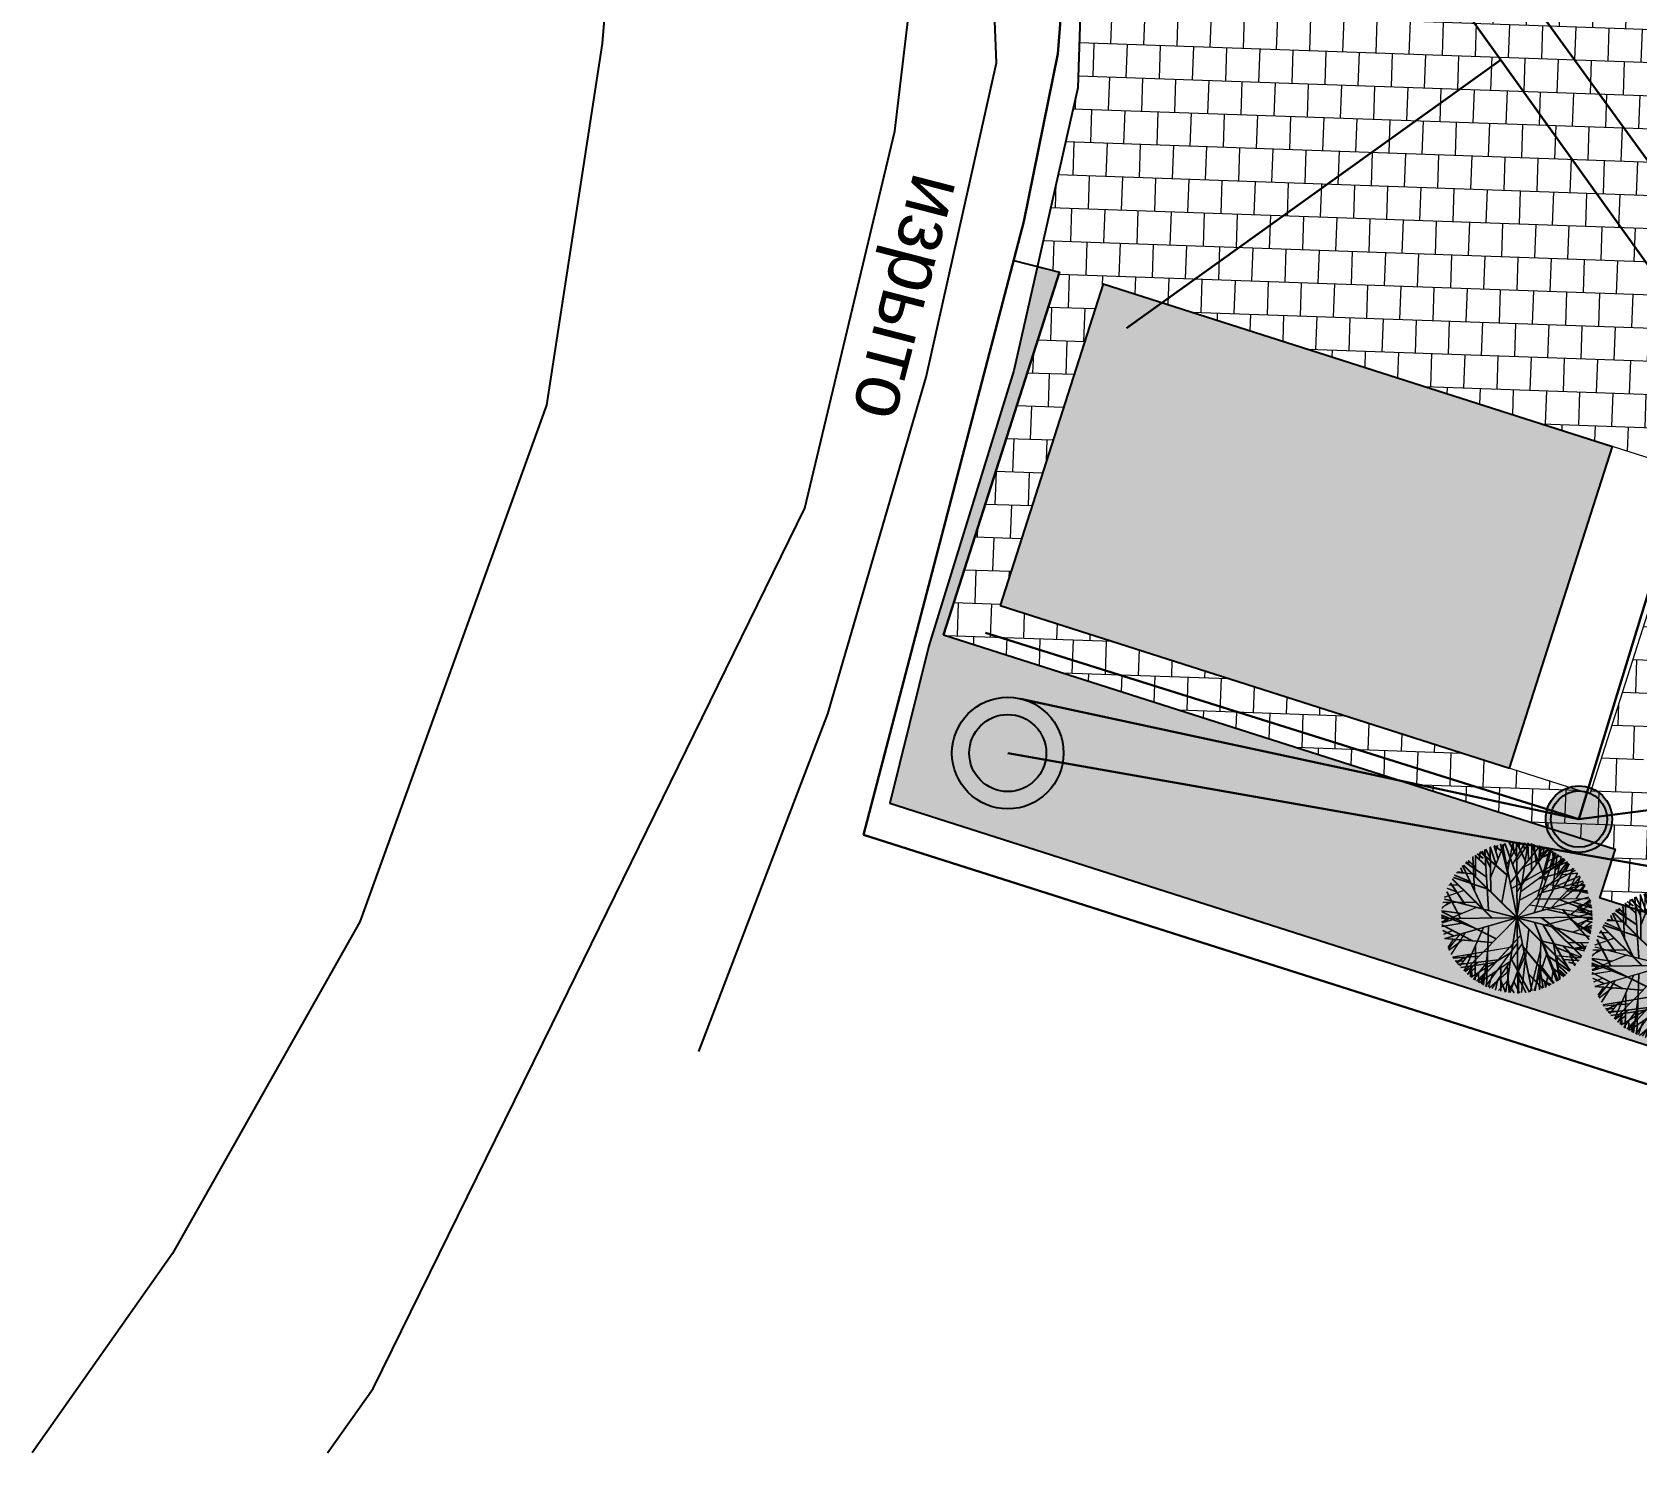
# Model space of a CAD drawing. Header units: millimetres. Extents: x -1042495 to -977915, y 3191218 to 3280168.
# Drawn here: x -1042495 to -1013985, y 3191218 to 3216455 of the extents above; entities that cross this region are included whole.
import ezdxf

# ---------------------------------------------------------------- set-up
doc = ezdxf.new("R2010")
doc.units = ezdxf.units.MM
doc.layers.get('0').update_dxf_attribs({"lineweight": 15})
for name, color, linetype in [('000 Граница', 6, 'Continuous'), ('000 Дом', 7, 'Continuous'), ('000 дорожки', 7, 'Continuous'), ('000 Привязки', 1, 'Continuous'), ('10_Границы покрытий и угодий', 7, 'Continuous'), ('_Септик', 72, 'Continuous'), ('p', 7, 'Continuous'), ('подпорная стенка', 251, 'Continuous')]:
    doc.layers.add(name, color=color, linetype=linetype)
for name, color, linetype, lineweight in [('_ВК_В1', 5, 'B1', 30), ('_ВК_К1', 18, 'g5_122_kb', 30), ('_ВК_К1(очищ)', 14, 'Канализация быт очищенного стока', 30), ('_ВК_К2(Ливневая)', 32, 'Канализация дожд очищенного стока', 30), ('_Кабель 0.4', 1, 'g5_119_3', 30), ('A-WALL', 113, 'Continuous', 18), ('деревья', 118, 'Continuous', 0), ('мощение', 251, 'Continuous', 0)]:
    doc.layers.add(name, color=color, linetype=linetype, lineweight=lineweight)
doc.layers.add('газон', color=7, linetype='Continuous', true_color=0xe4edc9)
doc.layers.add('кустарники лиственные', color=7, linetype='Continuous', lineweight=20, true_color=0x455c00)
doc.styles.add('LIKE11', font='bm431.shx')
doc.styles.add('Line_GUGK', font='')
doc.styles.get('Line_GUGK').set_extended_font_data('Bm431', italic=True)
doc.linetypes.add('B1', pattern='A,12.5,-3,["В1",Standard,S=2,R=0,X=-2,Y=-1],-2.5', length=18)
doc.linetypes.add('g5_119_3', pattern='A,4,-1,[31,GUGK_2005.shx,S=0.1,R=0,X=0,Y=0],4,[31,GUGK_2005.shx,S=0.1,R=180,X=0,Y=0],-1', length=10)
doc.linetypes.add('g5_122_kb', pattern='A,1,-1,1.5,-0.4,["Кб",Line_GUGK,S=1,R=0,X=0,Y=-0.5],-2.4,1.5,-1,4,-1,4,-1,3', length=21.8)
doc.linetypes.add('Канализация быт очищенного стока', pattern='A,10,-2,["К1-1",Standard,S=1.75,R=0,X=-1,Y=-1],-5', length=17)
doc.linetypes.add('Канализация дожд очищенного стока', pattern='A,10,-2,["К2-1",Standard,S=1.75,R=0,X=-1,Y=-1],-6', length=18)

# ---------------------------------------------------------------- blocks, each defined once
blk = doc.blocks.new('A$C2C27039E')
at = {"layer": '000 Дом'}
for p, q in [((-5715, 1826), (-2824, 10876)), ((-5715, 1826), (-2824, 10876)), ((2892, 9049), (-2824, 10876)), ((0, 0), (2892, 9049)), ((-5715, 1826), (0, 0))]:
    blk.add_line(p, q, dxfattribs=at)
blk = doc.blocks.new('й3')
at = {"layer": 'деревья', "lineweight": 0}
for p, q in [((-312, 511), (-2, 202)), ((-281, 529), (-113, 415)), ((-264, 466), (-263, 538)), ((-212, 483), (-237, 552)), ((-220, 421), (-166, 576)), ((-212, 558), (0, 450)), ((160, 572), (-160, -572)), ((-153, 574), (153, -574)), ((-135, 507), (-91, 592)), ((-125, 549), (-80, 595)), ((-124, 321), (-125, 588)), ((-85, 319), (30, 599)), ((-36, 440), (-58, 599)), ((-53, 597), (165, 168)), ((89, 318), (-23, 599)), ((24, 549), (-14, 599)), ((0, 600), (0, -600)), ((5, 486), (37, 597)), ((42, 439), (66, 598)), ((183, 355), (54, 597)), ((98, 516), (128, 586)), ((141, 505), (99, 590)), ((288, 525), (118, 413)), ((128, 458), (244, 549)), ((197, 195), (163, 576)), ((170, 511), (232, 552)), ((177, 437), (255, 543)), ((308, 514), (232, 39)), ((-439, 364), (-444, 403)), ((-397, 343), (-442, 404)), ((-327, 243), (-440, 405)), ((420, -420), (-420, 420)), ((420, 420), (-420, -420)), ((-70, 268), (-417, 430)), ((-402, 446), (-365, 432)), ((-370, 470), (-352, 355)), ((-357, 404), (-361, 477)), ((-289, 372), (-342, 493)), ((-326, 504), (-233, 236)), ((73, 267), (422, 425)), ((290, 390), (381, 461)), ((293, 369), (348, 488)), ((317, 509), (302, 306)), ((311, 425), (359, 482)), ((335, 152), (371, 468)), ((343, 430), (341, 493)), ((352, 311), (426, 416)), ((357, 180), (395, 450)), ((362, 399), (367, 473)), ((383, 359), (448, 398)), ((401, 338), (447, 399)), ((-532, 274), (-402, 209)), ((-463, 296), (-526, 288)), ((-324, 62), (-526, 287)), ((-511, 312), (-478, 266)), ((-499, 328), (-328, 328)), ((-418, 248), (-498, 331)), ((-216, 336), (-489, 346)), ((-458, 382), (-405, 330)), ((140, -27), (508, 315)), ((220, 333), (494, 340)), ((234, 233), (533, 274)), ((274, 42), (472, 370)), ((349, 60), (514, 302)), ((362, 251), (489, 351)), ((371, 371), (466, 376)), ((393, 368), (471, 366)), ((400, 248), (526, 288)), ((421, 243), (502, 325)), ((439, 313), (512, 309)), ((467, 291), (529, 281)), ((-323, 206), (-592, 93)), ((-533, 163), (-578, 149)), ((-515, 99), (-573, 175)), ((-571, 179), (-470, 148)), ((-412, 158), (-565, 208)), ((-560, 209), (-208, 209)), ((-548, 245), (-477, 211)), ((-543, 253), (-63, 227)), ((546, 246), (65, 226)), ((208, -38), (560, 203)), ((544, 254), (209, 3)), ((385, 134), (582, 136)), ((555, 225), (424, 69)), ((441, 197), (549, 234)), ((472, 243), (539, 253)), ((474, 145), (590, 98)), ((497, 78), (576, 150)), ((502, 160), (574, 178)), ((-527, 19), (-600, 26)), ((-600, 0), (600, 0)), ((-599, -24), (-423, 79)), ((-554, 30), (-598, 21)), ((-597, 28), (-120, 121)), ((-486, -5), (-596, 56)), ((-423, 30), (-595, -68)), ((-592, 92), (-233, -36)), ((-587, 127), (-360, 75)), ((587, 92), (-587, -92)), ((-583, 112), (583, -112)), ((-272, 53), (-569, -189)), ((-546, -247), (-203, 1)), ((-464, -379), (-232, 42)), ((279, -51), (597, 60)), ((294, -67), (595, 71)), ((326, 51), (592, -92)), ((382, 82), (594, 68)), ((452, 8), (596, -64)), ((511, 29), (598, -14)), ((518, 81), (598, 29)), ((-453, -71), (-598, -4)), ((-557, -23), (-597, -27)), ((-597, -49), (-543, -67)), ((-461, -98), (-592, -94)), ((-453, -1), (-590, -101)), ((-518, -146), (-587, -118)), ((-585, -123), (-365, -116)), ((-285, -232), (-585, -123)), ((-280, -46), (-541, -258)), ((-397, -48), (-524, -290)), ((-208, -34), (-458, -380)), ((-141, -22), (-372, -468)), ((-101, -101), (-25, -597)), ((93, -92), (596, -28)), ((526, -286), (232, -45)), ((264, -184), (589, -98)), ((441, -10), (602, -4)), ((450, -86), (564, -198)), ((-422, -160), (-583, -141)), ((-571, -184), (-453, -180)), ((-471, -200), (-567, -189)), ((-436, -177), (-562, -196)), ((-482, -208), (-556, -223)), ((-527, -182), (-555, -220)), ((-505, -187), (-537, -258)), ((-332, -207), (-535, -265)), ((-532, -274), (-168, -166)), ((-38, -137), (-508, -315)), ((-472, -193), (-502, -263)), ((-442, -241), (-491, -336)), ((-360, -225), (-441, -405)), ((-58, -203), (-431, -411)), ((-308, -174), (-382, -458)), ((-199, -202), (-286, -527)), ((-148, -150), (-147, -577)), ((22, -598), (-63, -228)), ((-29, -598), (60, -228)), ((0, -191), (258, -538)), ((37, -138), (504, -321)), ((56, -204), (426, -416)), ((511, -313), (113, -168)), ((186, -186), (267, -534)), ((188, -186), (574, -173)), ((283, -235), (583, -131)), ((430, -415), (301, -236)), ((382, -182), (524, -290)), ((388, -171), (583, -137)), ((433, -182), (560, -203)), ((459, -159), (542, -254)), ((459, -241), (556, -223)), ((502, -194), (534, -265)), ((511, -215), (556, -221)), ((532, -167), (572, -176)), ((-397, -296), (-522, -291)), ((-405, -269), (-514, -305)), ((-389, -290), (-514, -306)), ((-209, -286), (-499, -326)), ((-465, -302), (-495, -335)), ((-468, -289), (-487, -348)), ((-324, -324), (-481, -356)), ((-428, -314), (-467, -370)), ((-437, -347), (-467, -374)), ((-373, -307), (-454, -387)), ((-348, -334), (-438, -406)), ((-247, -378), (-388, -457)), ((-340, -360), (-350, -485)), ((-244, -305), (-326, -501)), ((-78, -273), (-319, -507)), ((-147, -362), (-277, -529)), ((-264, -256), (-191, -566)), ((-147, -322), (-39, -595)), ((-62, -362), (179, -570)), ((75, -274), (313, -511)), ((205, -288), (495, -332)), ((228, -365), (353, -484)), ((240, -308), (319, -505)), ((304, -302), (324, -500)), ((315, -313), (496, -333)), ((336, -364), (344, -489)), ((369, -312), (449, -393)), ((473, -369), (403, -274)), ((415, -326), (461, -381)), ((424, -320), (462, -376)), ((425, -282), (500, -268)), ((446, -334), (494, -335)), ((-362, -389), (-422, -420)), ((-291, -411), (-391, -449)), ((-263, -439), (-347, -487)), ((-245, -479), (-319, -503)), ((-226, -412), (-260, -536)), ((-257, -541), (-214, -503)), ((-254, -444), (-254, -541)), ((-147, -473), (-250, -543)), ((-226, -392), (-209, -561)), ((-215, -455), (-199, -561)), ((-209, -401), (-208, -562)), ((-20, -424), (-137, -583)), ((-127, -586), (-72, -482)), ((-123, -442), (-74, -594)), ((-85, -475), (-115, -586)), ((-70, -505), (-24, -566)), ((-62, -482), (-14, -598)), ((56, -482), (7, -599)), ((14, -424), (130, -584)), ((63, -506), (17, -567)), ((59, -466), (105, -586)), ((119, -588), (66, -483)), ((118, -443), (67, -595)), ((203, -403), (201, -565)), ((250, -544), (208, -506)), ((248, -448), (230, -550)), ((248, -448), (247, -544)), ((286, -414), (386, -454)), ((376, -467), (360, -411)), ((-107, -547), (-88, -591)), ((-88, -551), (-97, -590)), ((-64, -527), (-94, -588)), ((-35, -553), (-49, -596)), ((28, -554), (42, -597)), ((84, -532), (38, -595)), ((100, -548), (80, -592)), ((81, -552), (89, -591))]:
    blk.add_line(p, q, dxfattribs=at)
blk = doc.blocks.new('A$C4F844F8D')
at = {"layer": 'кустарники лиственные', "xscale": -2.232502272000008, "yscale": 2.232502272, "zscale": 2.232502272, "rotation": 90.52186044708989}
for p in [(-16926, 6940), (-14258, 6092)]:
    blk.add_blockref('й3', p, dxfattribs=at)
blk = doc.blocks.new('*U38')
h = blk.add_hatch(color=256)
h.paths.add_polyline_path([(-0.59, 0, 1), (0.59, 0, 1)])
h.paths.add_polyline_path([(0.5, 0, -1), (-0.5, 0, -1)], flags=16)
h = blk.add_hatch(color=255)
edge = h.paths.add_edge_path()
edge.add_arc((0, 0), 0.5, 0, 360)
at = {"lineweight": -3}
for radius in [0.59, 0.5]:
    blk.add_circle((0, 0), radius, dxfattribs=at)

msp = doc.modelspace()

# ---------------------------------------------------------------- hatches: boundary and pattern name
at = {"layer": '000 Привязки', "linetype": 'ByBlock', "true_color": 0x636466}
h = msp.add_hatch(color=251, dxfattribs=at)
h.dxf.hatch_style = 1
h.paths.add_polyline_path([(-1014421, 3209094), (-1023470, 3211985), (-1025296, 3206270), (-1016247, 3203378)])
at = {"layer": '_Септик', "true_color": 0x139b48}
h = msp.add_hatch(color=114, dxfattribs=at)
h.dxf.hatch_style = 1
edge = h.paths.add_edge_path()
edge.add_arc((-1018839, 3231346), 684, 0, 360)
edge = h.paths.add_edge_path()
edge.add_arc((-1025162, 3203649), 684, 0, 360)
at = {"layer": 'газон', "true_color": 0x727430}
h = msp.add_hatch(color=67, dxfattribs=at)
h.dxf.hatch_style = 1
h.paths.add_polyline_path([(-991745, 3211104), (-994012, 3213910, 0.004468), (-994163, 3214111), (-999358, 3197785), (-1003921, 3199244), (-1004379, 3197812), (-1014648, 3201080), (-1014374, 3201940), (-1026302, 3205751), (-1024245, 3212188), (-1024639, 3212291), (-1025057, 3210444), (-1026565, 3205551), (-1027258, 3202759), (-999186, 3193789)])
at = {"layer": 'мощение'}
h = msp.add_hatch(dxfattribs=at)
h.set_pattern_fill('AR-B88', scale=2.9, angle=358)
edge = h.paths.add_edge_path()
edge.add_line((-1010024, 3215612), (-1006688, 3214551))
edge.add_line((-1006688, 3214551), (-1007052, 3213407))
edge.add_line((-1007052, 3213407), (-1001335, 3211588))
edge.add_line((-1001335, 3211588), (-1001092, 3212350))
edge.add_line((-1001092, 3212350), (-997566, 3211228))
edge.add_line((-997566, 3211228), (-996423, 3210864))
edge.add_line((-996423, 3210864), (-997120, 3208672))
edge.add_line((-997120, 3208672), (-998264, 3209036))
edge.add_line((-998264, 3209036), (-998772, 3207440))
edge.add_line((-998772, 3207440), (-1001372, 3199269))
edge.add_line((-1001372, 3199269), (-1004707, 3200330))
edge.add_line((-1004707, 3200330), (-1005011, 3199377))
edge.add_line((-1005011, 3199377), (-1005405, 3198139))
edge.add_line((-1005405, 3198139), (-1004379, 3197812))
edge.add_line((-1004379, 3197812), (-1003921, 3199244))
edge.add_line((-1003921, 3199244), (-999358, 3197785))
edge.add_line((-999358, 3197785), (-994163, 3214111))
edge.add_arc((-1005337, 3205577), 14060, 37.3696, 48.6796)
edge.add_arc((-1133141, 2787763), 449775, 72.25429, 72.43989)
edge.add_arc((-999417, 3210021), 6849, 73.2337, 92.05)
edge.add_arc((-1001195, 3255425), 38589, 268.1913, 272.2758, ccw=False)
edge.add_arc((-1002738, 3228308), 11459, 263.8428, 271.6249, ccw=False)
edge.add_arc((-1002500, 3227790), 10973, 247.6792, 262.3208, ccw=False)
edge.add_arc((-1030329, 3152455), 69346, 70.04978, 72.08883)
edge.add_arc((-1015795, 3194164), 25208, 74.3673, 78.932)
edge.add_arc((-1014140, 3202907), 16310, 78.7414, 92.5487)
edge.add_arc((-999698, 3269112), 52164, 250.6319, 253.0968, ccw=False)
edge.add_arc((-1023962, 3209574), 12455, 55.9997, 88.818)
edge.add_line((-1023706, 3222027), (-1023920, 3215467))
edge.add_line((-1023920, 3215467), (-1024639, 3212291))
edge.add_line((-1024639, 3212291), (-1024245, 3212188))
edge.add_line((-1024245, 3212188), (-1026302, 3205751))
edge.add_line((-1026302, 3205751), (-1014374, 3201940))
edge.add_line((-1014374, 3201940), (-1014648, 3201080))
edge.add_line((-1014648, 3201080), (-1009598, 3199473))
edge.add_line((-1009598, 3199473), (-1009203, 3200712))
edge.add_line((-1009203, 3200712), (-1010919, 3201257))
edge.add_line((-1010919, 3201257), (-1010615, 3202210))
edge.add_line((-1010615, 3202210), (-1013951, 3203272))
edge.add_line((-1013951, 3203272), (-1010387, 3214468))
edge.add_line((-1010387, 3214468), (-1010024, 3215612))
h.paths.add_polyline_path([(-1014421, 3209094), (-1012992, 3208637), (-1014818, 3202922), (-1025296, 3206270), (-1023470, 3211985)], flags=16)
at = {"layer": 'подпорная стенка', "linetype": 'Continuous'}
h = msp.add_hatch(dxfattribs=at)
h.set_pattern_fill('ANSI32', color=5, scale=4.4, angle=358)
h.paths.add_polyline_path([(-1016998, 3219900, 0.039694), (-1014635, 3219210, -0.056775), (-1010956, 3218904, -0.01992), (-1009002, 3218440, -0.008897), (-1006668, 3217640, 0.063973), (-1003967, 3216916, 0.033969), (-1002413, 3216854, 0.017527), (-999708, 3216864, -0.083972), (-997442, 3216579, -0.00081), (-996053, 3216137, -0.053869), (-994012, 3213910), (-991745, 3211104), (-991611, 3211416), (-993774, 3214093, 0.054849), (-995903, 3216404, 0.000846), (-997353, 3216865, 0.084025), (-999720, 3217163, -0.017582), (-1002412, 3217154, -0.03408), (-1003930, 3217214, -0.064024), (-1006559, 3217919, 0.008941), (-1008915, 3218727, 0.019974), (-1010897, 3219198, 0.05953), (-1014827, 3219503, -0.010325), (-1016862, 3220170, 0.143336), (-1023696, 3222327), (-1023706, 3222027, -0.144184)])

# ---------------------------------------------------------------- linework, layer by layer
at = {"layer": '000 Граница'}
msp.add_lwpolyline([(-1033142, 3244724), (-1001308, 3279314), (-989147, 3275034), (-980318, 3271336), (-978370, 3252100), (-985643, 3228982), (-1025267, 3230354), (-1023687, 3222588), (-1023920, 3215467), (-1025057, 3210444), (-1026565, 3205551), (-1027258, 3202759), (-999186, 3193789), (-989700, 3215862), (-985643, 3228982)], dxfattribs=at)
msp.add_lwpolyline([(-1033142, 3244724), (-1001308, 3279314), (-989147, 3275034), (-980318, 3271336), (-978370, 3252100), (-985643, 3228982), (-1025267, 3230354), (-1023687, 3222588), (-1023920, 3215467), (-1025057, 3210444), (-1026565, 3205551), (-1027258, 3202759), (-999186, 3193789), (-989700, 3215862), (-985643, 3228982)], dxfattribs=at)
at = {"layer": '000 дорожки'}
for points in [[(-1025055, 3212400), (-1024245, 3212188), (-1026302, 3205751), (-1014374, 3201940), (-1014648, 3201080)], [(-1026302, 3205751), (-1024245, 3212188)], [(-1004379, 3197812), (-1014648, 3201080)]]:
    msp.add_lwpolyline(points, dxfattribs=at)
at = {"layer": '10_Границы покрытий и угодий'}
for points in [[(-1030648, 3198348), (-1028358, 3204344), (-1026609, 3210326), (-1025360, 3215907), (-1025621, 3222412), (-1025635, 3222830), (-1026206, 3228232), (-1025335, 3229515), (-1025365, 3231113), (-1026188, 3233911), (-1027416, 3234437), (-1029495, 3237684), (-1031886, 3241353), (-1036211, 3245908)], [(-1037246, 3191218), (-1036437, 3192363), (-1033258, 3198831), (-1028770, 3207998), (-1027166, 3214698), (-1026693, 3218691), (-1026946, 3223597), (-1027741, 3227970), (-1028653, 3231338), (-1030021, 3235753), (-1032218, 3239919), (-1036354, 3244606)], [(-1040265, 3240951), (-1036102, 3236534), (-1033890, 3232456), (-1033009, 3229319), (-1032085, 3223207), (-1032108, 3219423), (-1032369, 3216254), (-1033354, 3209829), (-1036675, 3200650), (-1040000, 3194758), (-1042495, 3191218)]]:
    msp.add_lwpolyline(points, dxfattribs=at)
at = {"layer": '_ВК_В1', "linetype": 'B1'}
msp.add_line((-1026510, 3230062), (-1010604, 3207871), dxfattribs=at)
msp.add_lwpolyline([(-1023055, 3211194), (-1016403, 3215961)], dxfattribs=at)
at = {"layer": '_ВК_К1'}
msp.add_lwpolyline([(-1025162, 3203649), (-1010077, 3200990)], dxfattribs=at)
at = {"layer": '_ВК_К1(очищ)'}
msp.add_lwpolyline([(-1024933, 3204613), (-1015015, 3202475)], dxfattribs=at)
at = {"layer": '_ВК_К2(Ливневая)'}
for points in [[(-1012202, 3233617), (-1010853, 3216044), (-1015015, 3202475)], [(-1025559, 3205783), (-1015015, 3202475)], [(-1015015, 3202475), (-1013552, 3202664)]]:
    msp.add_lwpolyline(points, dxfattribs=at)
at = {"layer": '_Кабель 0.4'}
msp.add_lwpolyline([(-1024490, 3228897), (-1010566, 3209726), (-1009072, 3209160)], dxfattribs=at)
at = {"layer": '_Септик'}
for radius in [991, 684]:
    msp.add_circle((-1025162, 3203649), radius, dxfattribs=at)
at = {"layer": 'A-WALL'}
msp.add_lwpolyline([(-1025296, 3206270), (-1014818, 3202922), (-1012992, 3208637), (-1023470, 3211985)], close=True, dxfattribs=at)
at = {"layer": 'p', "color": 5, "linetype": 'Continuous', "lineweight": 30}
msp.add_lwpolyline([(-1027725, 3202198), (-1024875, 3213088), (-1024275, 3216068), (-1024045, 3218928), (-1023975, 3221898), (-1024655, 3226668), (-1025675, 3230368), (-985235, 3228968), (-989365, 3215728), (-999255, 3193138)], close=True, dxfattribs=at)

# ---------------------------------------------------------------- block references
msp.add_blockref('A$C4F844F8D', (-999192, 3193783))
at = {"rotation": 270}
msp.add_blockref('A$C2C27039E', (-1025296, 3206270), dxfattribs=at)
at = {"layer": '_ВК_К2(Ливневая)', "xscale": 1000, "yscale": 1000, "zscale": 1000}
msp.add_blockref('*U38', (-1015015, 3202475), dxfattribs=at)
at = {"layer": 'кустарники лиственные', "xscale": -2.232502272000008, "yscale": 2.232502272, "zscale": 2.232502272, "rotation": 90.52186044708989}
for p in [(-1016112, 3200728), (-1013444, 3199880)]:
    msp.add_blockref('й3', p, dxfattribs=at)

# ---------------------------------------------------------------- texts
at = {"layer": '10_Границы покрытий и угодий', "color": 7, "linetype": 'Continuous', "lineweight": 15, "style": 'LIKE11'}
msp.add_text('изрыто', height=1000, rotation=255.4915, dxfattribs=at).set_placement((-1026824, 3213996))

doc.saveas('drawing.dxf')
